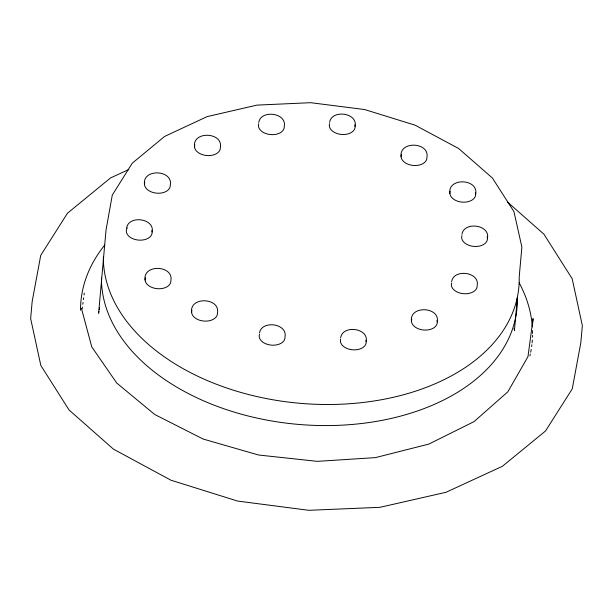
<?xml version="1.0" encoding="UTF-8"?>
<svg xmlns="http://www.w3.org/2000/svg" width="613" height="613" viewBox="0 0 613 613"><rect width="100%" height="100%" fill="white"/><g stroke="black" fill="none" stroke-linecap="round" stroke-linejoin="round"><path stroke-width="0.92" d="M144.499 184.505C142.093 168.238 173.241 169.648 170.299 185.072A12.942 8.406 5.1 0 1 156.292 193.126A12.942 8.406 5.1 0 1 144.783 182.329M145.089 280.026C142.683 263.759 173.839 265.168 170.897 280.593A12.942 8.406 5.1 0 1 156.882 288.646A12.942 8.406 5.1 0 1 145.381 277.85M152.124 232.005C155.035 218.228 128.538 214.895 126.623 228.005M194.551 146.875C192.145 130.607 223.301 132.025 220.358 147.442A12.942 8.406 5.1 0 1 206.351 155.503A12.942 8.406 5.1 0 1 194.842 144.699M191.647 312.392C189.241 296.133 220.389 297.543 217.446 312.959A12.942 8.406 5.1 0 1 203.439 321.02A12.942 8.406 5.1 0 1 191.93 310.216M355.111 126.355C358.023 112.577 331.526 109.244 329.618 122.355M366.183 341.702C369.087 327.924 342.598 324.599 340.682 337.702M401.124 156.782C398.718 140.515 429.874 141.925 426.924 157.349A12.942 8.406 5.1 0 1 412.917 165.41A12.942 8.406 5.1 0 1 401.408 154.606M411.461 321.35C409.055 305.09 440.211 306.5 437.268 321.925M449.873 193.455C447.467 177.188 478.623 178.598 475.68 194.022M487.458 238.311C490.362 224.534 463.872 221.209 461.957 234.312M532.567 324.116L533.065 318.561L527.977 356.651L507.848 391.799L474.048 421.614L428.885 444.065L375.432 457.62L317.335 461.351L258.556 455.007L203.087 439.023L154.721 414.488L116.754 383.064L91.766 346.904L81.468 308.469M82.173 308.906L82.418 307.052M82.793 304.263L83.039 302.408M83.414 299.619L83.659 297.757M84.027 294.976L84.28 293.114M258.747 122.485C260.663 109.382 287.16 112.708 284.248 126.485A12.942 8.406 5.1 0 1 270.241 134.546A12.942 8.406 5.1 0 1 258.732 123.742M259.498 333.043C261.406 319.932 287.903 323.258 284.991 337.043A12.942 8.406 5.1 0 1 270.984 345.096A12.942 8.406 5.1 0 1 259.475 334.292M451.651 281.612C453.566 268.509 480.056 271.835 477.152 285.612A12.942 8.406 5.1 0 1 463.137 293.665A12.942 8.406 5.1 0 1 451.635 282.869M98.946 311.412L98.609 313.297L106.041 229.952L112.279 195.095L132.262 163.188L164.621 136.423L207.163 116.608L256.985 105.107L310.684 102.693L364.605 109.535L415.078 125.167L458.662 148.522L492.385 178.008L513.939 211.623L521.878 247.07L519.203 276.969A208.42 135.358 5.1 0 1 312.377 404.136A208.42 135.358 5.1 0 1 103.352 257M99.283 309.527L99.62 307.642M128.776 169.525L110.532 177.939L67.468 213.217L40.742 255.337L32.182 301.412L30.65 318.576L40.833 365.478L69.07 410.013L113.436 449.137L170.912 480.194L237.568 501.059L308.868 510.307L379.96 507.319L445.996 492.293L502.468 466.248L545.532 430.97L572.258 388.857L580.817 342.774L582.35 325.618L572.167 278.708L543.93 234.181L507.434 201.991M514.023 328.537L514.437 330.407L517.326 298.048A208.42 135.358 5.1 0 1 310.5 425.215A208.42 135.358 5.1 0 1 101.474 278.08M531.877 344.736A226.542 147.128 5.1 0 1 531.64 346.613M531.21 349.418A226.542 147.128 5.1 0 1 530.697 352.207M530.306 354.061A226.542 147.128 5.1 0 1 529.885 355.908M80.502 310.247A226.542 147.128 5.1 0 1 104.7 245.085M519.157 282.785A226.542 147.128 5.1 0 1 532.322 326.89M532.505 330.637A226.542 147.128 5.1 0 1 532.544 333.449M532.528 335.334A226.542 147.128 5.1 0 1 532.475 337.219M532.322 340.039A226.542 147.128 5.1 0 1 532.084 342.859M436.969 320.446A12.942 8.406 5.1 0 1 424.388 330.062A12.942 8.406 5.1 0 1 411.752 319.174M365.884 340.23A12.942 8.406 5.1 0 1 353.295 349.847A12.942 8.406 5.1 0 1 340.667 338.958M487.159 236.84A12.942 8.406 5.1 0 1 474.569 246.457A12.942 8.406 5.1 0 1 461.941 235.568M475.381 192.551A12.942 8.406 5.1 0 1 462.8 202.167A12.942 8.406 5.1 0 1 450.164 191.279M354.812 124.876A12.942 8.406 5.1 0 1 342.23 134.5A12.942 8.406 5.1 0 1 329.595 123.611M151.825 230.526A12.942 8.406 5.1 0 1 138.117 240.058A12.942 8.406 5.1 0 1 127.282 227.89"/></g></svg>
